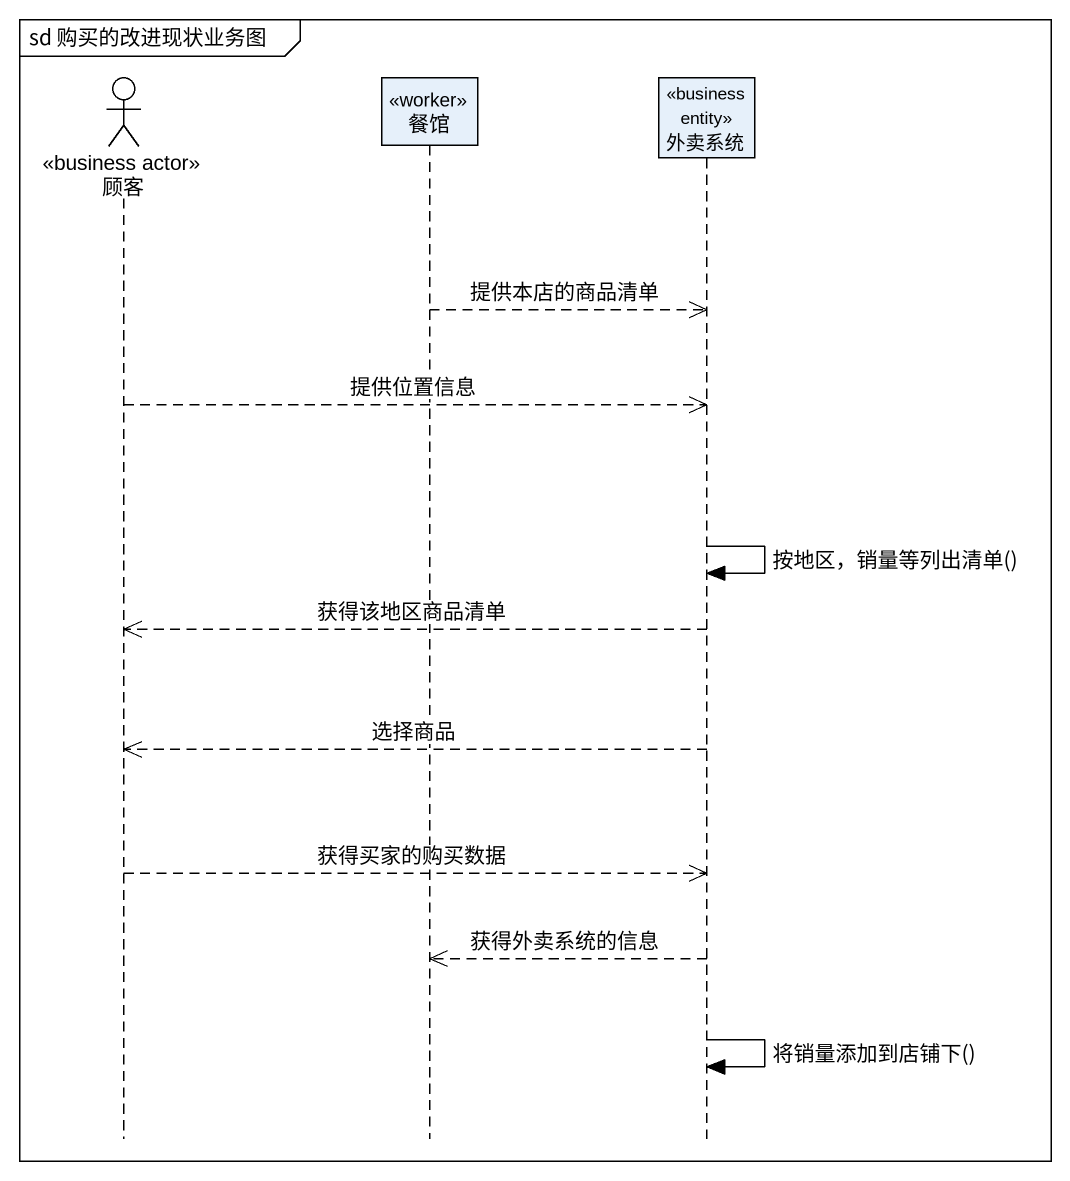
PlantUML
@startuml
mainframe sd 购买的改进现状业务图
hide footbox
actor 顾客 <<business actor>>
participant 餐馆 <<worker>>
participant 外卖系统 <<business entity>>

餐馆 -->> 外卖系统 : 提供本店的商品清单
顾客 -->> 外卖系统 : 提供位置信息
外卖系统 -> 外卖系统 : 按地区，销量等列出清单()
外卖系统 -->> 顾客 : 获得该地区商品清单
外卖系统 -->> 顾客 : 选择商品
顾客 -->> 外卖系统 : 获得买家的购买数据
外卖系统 -->> 餐馆 : 获得外卖系统的信息
外卖系统 -> 外卖系统 : 将销量添加到店铺下()
@enduml
